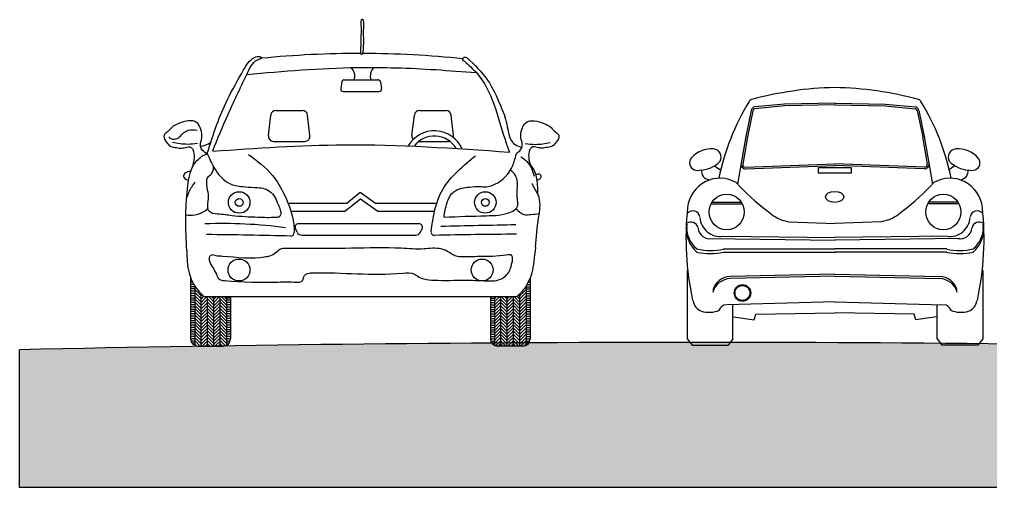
# Model space of a CAD drawing. Header units: inches. Extents: x -309 to 190, y -1585 to -1350.
# Drawn here: x -78.4 to -72.74, y -1467.56 to -1464.83 of the extents above; entities that cross this region are included whole.
import ezdxf

# ---------------------------------------------------------------- set-up
doc = ezdxf.new("R2010")
doc.units = ezdxf.units.IN
doc.header["$MEASUREMENT"] = 0
doc.layers.get('0').update_dxf_attribs({"color": 9, "linetype": 'CONTINUOUS'})
doc.layers.add('0.50', color=9, linetype='CONTINUOUS')

# ---------------------------------------------------------------- blocks, each defined once
blk = doc.blocks.new('newbt')
for p, q in [((-0.2907, 1.3848), (-0.4641, 1.369)), ((-0.2899, 1.3749), (-0.4632, 1.3591)), ((0.0038, 1.3905), (-0.2907, 1.3848)), ((0.004, 1.3806), (-0.2906, 1.3748)), ((0.0011, 1.3806), (0.2956, 1.3748)), ((0.0013, 1.3905), (0.2958, 1.3848)), ((0.2949, 1.3749), (0.4683, 1.3591)), ((0.2958, 1.3848), (0.4692, 1.369)), ((-0.4859, 1.3494), (-0.5173, 1.1978)), ((-0.4763, 1.3473), (-0.5077, 1.1957)), ((0.4814, 1.3473), (0.5128, 1.1957)), ((0.491, 1.3494), (0.5224, 1.1978)), ((-0.5173, 1.1978), (-0.5642, 0.9202)), ((-0.5076, 1.1961), (-0.5347, 1.0363)), ((0.5127, 1.1961), (0.5398, 1.0363)), ((0.5224, 1.1978), (0.5693, 0.9202)), ((-0.6986, 1.0263), (-0.6611, 1.0007)), ((-0.5197, 1.0189), (0.0034, 1.038)), ((-0.5193, 1.0089), (0.0038, 1.028)), ((0.5244, 1.0089), (0.0013, 1.028)), ((0.5248, 1.0189), (0.0017, 1.038)), ((0.7007, 1.0263), (0.6632, 1.0007)), ((-0.0928, 0.9836), (-0.0928, 1.016)), ((-0.0928, 1.016), (0.0971, 1.016)), ((0.0971, 0.9836), (-0.0928, 0.9836)), ((0.0971, 1.016), (0.0971, 0.9836)), ((-0.7183, 0.8053), (-0.5371, 0.8053)), ((-0.7124, 0.8155), (-0.5431, 0.8155)), ((0.7234, 0.8053), (0.5422, 0.8053)), ((0.7175, 0.8155), (0.5482, 0.8155)), ((-0.3115, 0.7117), (-0.2663, 0.6995)), ((-0.2663, 0.6995), (0.0037, 0.6903)), ((0.2714, 0.6995), (0.0014, 0.6903)), ((0.3165, 0.7117), (0.2714, 0.6995)), ((-0.724, 0.6022), (0.0035, 0.5926)), ((-0.6504, 0.6166), (0.0038, 0.6079)), ((0.6555, 0.6166), (0.0013, 0.6079)), ((0.7291, 0.6022), (0.0016, 0.5926)), ((-0.6476, 0.5418), (0.0038, 0.5418)), ((-0.6476, 0.5239), (0.0038, 0.5239)), ((0.6526, 0.5418), (0.0013, 0.5418)), ((0.6526, 0.5239), (0.0013, 0.5239)), ((-0.8577, 0.4165), (-0.8577, 0.0181)), ((0.0015, 0.3961), (-0.6071, 0.3818)), ((0.0015, 0.3961), (0.6122, 0.3818)), ((0.8627, 0.4165), (0.8627, 0.0181)), ((0.0015, 0.3833), (-0.6071, 0.3691)), ((0.0015, 0.3834), (0.6122, 0.3691)), ((0.0038, 0.2339), (-0.6277, 0.2166)), ((0.0013, 0.2339), (0.6328, 0.2166)), ((-0.5917, 0.0181), (-0.5917, 0.2176)), ((-0.4584, 0.1613), (0.0016, 0.1708)), ((0.4635, 0.1613), (0.0035, 0.1708)), ((0.5967, 0.0181), (0.5967, 0.2176)), ((-0.5885, 0.1472), (-0.4677, 0.1283)), ((-0.4677, 0.1283), (-0.4584, 0.1613)), ((0.4728, 0.1283), (0.4635, 0.1613)), ((0.5936, 0.1472), (0.4728, 0.1283)), ((-0.8577, 0.0181), (-0.8293, -0.0181)), ((-0.5917, 0.0181), (-0.6201, -0.0181)), ((0.5967, 0.0181), (0.6251, -0.0181)), ((0.8627, 0.0181), (0.8343, -0.0181)), ((-0.8293, -0.0181), (-0.6201, -0.0181)), ((0.8343, -0.0181), (0.6251, -0.0181))]:
    blk.add_line(p, q)
for centre, major_axis, start_param, end_param in [((0.0379, -0.5519), (0, 2.0342), 0.018189, 0.263746), ((-0.0318, -0.547), (0, 2.0292), -0.263842, -0.016696), ((0.654, 0.6725), (0, 1.3789), 1.013956, 1.365177), ((-0.4765, 1.3881), (0, 0.0249), 0.293902, 1.013956), ((-0.4619, 1.3442), (0, 0.0249), 0.089244, 1.36314), ((-0.4619, 1.3442), (0, 0.0149), 0.089244, 1.36314), ((0.467, 1.3442), (0, 0.0149), -1.36314, -0.089244), ((0.467, 1.3442), (0, 0.0249), -1.36314, -0.089244), ((0.4816, 1.3881), (0, 0.0249), -1.013956, -0.293902), ((-0.6489, 0.6725), (0, 1.3789), -1.365177, -1.013956), ((-0.7175, 0.9689), (0, 0.156), -0.087948, 0.860748), ((-0.7074, 1.076), (0, 0.0484), 4.22215, 6.213694), ((0.7095, 1.076), (0, 0.0484), 0.069492, 2.061035), ((0.7197, 0.9689), (0, 0.156), -0.860748, 0.087948), ((-0.8027, 1.043), (0, 0.0422), 0.855351, 2.795362), ((-0.7842, 1.1696), (0, 0.1678), 3.177759, 3.945642), ((-0.5202, 1.0338), (0, 0.0249), 1.400451, 3.177446), ((-0.5202, 1.0338), (0, 0.0149), 1.400451, 3.177446), ((0.5253, 1.0338), (0, 0.0249), 3.105739, 4.882734), ((0.5253, 1.0338), (0, 0.0149), 3.105739, 4.882734), ((0.7863, 1.1696), (0, 0.1678), 2.337543, 3.105426), ((0.8048, 1.043), (0, 0.0422), 3.487823, 5.427834), ((-0.6663, 0.7605), (0, 0.1937), -0.517601, 1.455548), ((-0.7948, 1.0692), (0, 0.0695), 2.815104, 3.409103), ((-0.7259, 0.9945), (0, 0.0497), 1.419695, 2.994335), ((0.6714, 0.7605), (0, 0.1937), -1.455548, 0.517601), ((0.728, 0.9945), (0, 0.0497), 3.28885, 4.86349), ((0.7969, 1.0692), (0, 0.0695), 2.874083, 3.468081), ((0.3401, 1.7752), (0, 1.2556), 2.310531, 2.504993), ((-0.335, 1.7752), (0, 1.2556), 3.778192, 3.972655), ((-0.6277, 0.7575), (0, 0.1038), -1.570796, 4.712389), ((0.6328, 0.7575), (0, 0.1038), -1.570796, 4.712389), ((0.7847, 0.6045), (0, 1.6773), 1.46434, 1.788332), ((-0.8252, 0.7205), (0, 0.0432), -1.37838, 0.852795), ((-0.1883, 0.9992), (0, 0.3136), 2.411527, 2.730769), ((0.1933, 0.9992), (0, 0.3136), 3.552417, 3.871659), ((0.8302, 0.7205), (0, 0.0432), -0.852795, 1.37838), ((-0.7796, 0.6045), (0, 1.6773), 4.494853, 4.818845), ((-0.7015, 0.6681), (0, 0.1621), 1.462712, 2.462493), ((-0.8364, 0.6551), (0, 0.0435), -1.32911, 0.583677), ((-0.668, 0.7328), (0, 0.1176), 1.62934, 3.294808), ((0.6731, 0.7328), (0, 0.1176), 2.988377, 4.653845), ((0.8415, 0.6551), (0, 0.0435), -0.583677, 1.32911), ((0.7066, 0.6681), (0, 0.1621), 3.820692, 4.820473), ((-0.7015, 0.6503), (0, 0.1621), 1.462712, 2.462493), ((-0.7248, 0.673), (0, 0.0719), 1.716226, 3.31423), ((0.7299, 0.673), (0, 0.0719), 2.968955, 4.56696), ((0.7066, 0.6503), (0, 0.1621), 3.820692, 4.820473), ((-0.724, 0.8799), (0, 0.347), 2.912221, 3.367592), ((-0.724, 0.862), (0, 0.347), 2.912221, 3.367592), ((0.7291, 0.8799), (0, 0.347), 2.915594, 3.370964), ((0.7291, 0.862), (0, 0.347), 2.915594, 3.370964), ((-0.6033, 0.2694), (0, 0.1125), 0.034028, 1.280979), ((-0.6033, 0.2567), (0, 0.1125), 0.034028, 1.280979), ((0.6084, 0.2694), (0, 0.1125), -1.280979, -0.034028), ((0.6084, 0.2567), (0, 0.1125), -1.280979, -0.034028), ((-0.5362, 0.2857), (0, 0.0488), -1.570796, 4.712389), ((-0.5362, 0.2857), (0, 0.0437), 4.712389, 10.995574), ((-0.746, 0.2532), (0, 0.0796), 1.741374, 2.762045), ((0.7511, 0.2532), (0, 0.0796), 3.52114, 4.541811), ((-0.7309, 0.3374), (0, 0.1644), 2.865044, 3.526056), ((-0.6293, 0.1696), (0, 0.047), 0.026976, 1.23776), ((0.6344, 0.1696), (0, 0.047), -1.23776, -0.026976), ((0.7359, 0.3374), (0, 0.1644), 2.757129, 3.418141)]:
    blk.add_ellipse(centre, major_axis=major_axis, ratio=0.983467, start_param=start_param, end_param=end_param)
blk.add_ellipse((0.0003, 0.8456), major_axis=(0.0537, 0), ratio=0.596703)
blk = doc.blocks.new('*X74')
at = {"color": 0, "linetype": 'ByBlock'}
for p, q in [((19.331, 4.125), (19.556, 4.125)), ((19.331, 4), (19.556, 4)), ((19.331, 3.875), (19.556, 3.875)), ((19.331, 3.75), (19.556, 3.75)), ((19.331, 3.625), (19.556, 3.625)), ((19.331, 3.5), (19.556, 3.5)), ((19.331, 3.375), (19.556, 3.375)), ((19.349, 3.25), (19.556, 3.25)), ((19.413, 3.125), (19.556, 3.125))]:
    blk.add_line(p, q, dxfattribs=at)
blk = doc.blocks.new('Citroen forntal')
for p, q in [((-0.1228, -0.167), (-0.1296, -0.2066)), ((-0.109, -0.1555), (0.0871, -0.1555)), ((0.1009, -0.167), (0.1077, -0.2066)), ((-0.1158, -0.2229), (0.0939, -0.2229)), ((-0.5074, -0.3348), (-0.3526, -0.3348)), ((0.3285, -0.3348), (0.4833, -0.3348)), ((-0.5509, -0.4806), (-0.5372, -0.3613)), ((-0.309, -0.4806), (-0.3227, -0.3613)), ((0.2849, -0.4806), (0.2987, -0.3613)), ((0.5269, -0.4806), (0.5131, -0.3613)), ((-0.5211, -0.514), (-0.3388, -0.514)), ((0.3244, -0.514), (0.4971, -0.514)), ((-0.0943, -0.8737), (-0.0161, -0.811)), ((-0.0161, -0.811), (0.0722, -0.8737)), ((-0.4366, -0.8737), (-0.0943, -0.8737)), ((-0.1051, -0.9209), (-0.015, -0.8486)), ((-0.015, -0.8486), (0.0868, -0.9209)), ((0.0722, -0.8737), (0.4294, -0.8737)), ((-0.4201, -0.9209), (-0.1051, -0.9209)), ((0.0868, -0.9209), (0.4163, -0.9209)), ((-0.3753, -0.9934), (0.3257, -0.9934)), ((-0.3836, -1.0431), (-0.3935, -1.0218)), ((-0.3564, -1.0605), (0.3068, -1.0605)), ((0.334, -1.0431), (0.3439, -1.0218)), ((-1.0038, -1.3079), (-1.0038, -1.6648)), ((-1.0037, -1.3082), (-1.0038, -1.3082)), ((-0.9983, -1.3213), (-1.0038, -1.3213)), ((-0.9921, -1.3345), (-1.0038, -1.3345)), ((-0.985, -1.3477), (-1.0038, -1.3477)), ((-0.98, -1.356), (-0.98, -1.7028)), ((0.9493, -1.356), (0.9493, -1.7028)), ((0.9543, -1.3477), (0.9731, -1.3477)), ((0.9614, -1.3345), (0.9731, -1.3345)), ((0.9676, -1.3213), (0.9731, -1.3213)), ((0.973, -1.3082), (0.9731, -1.3082)), ((0.9731, -1.3079), (0.9731, -1.6648)), ((-0.98, -1.3609), (-1.0038, -1.3609)), ((-0.98, -1.3741), (-1.0038, -1.3741)), ((-0.98, -1.3873), (-1.0038, -1.3873)), ((-0.98, -1.4005), (-1.0038, -1.4005)), ((-0.9769, -1.3608), (-0.98, -1.3577)), ((-0.9431, -1.4132), (-0.98, -1.3763)), ((-0.9431, -1.4319), (-0.98, -1.395)), ((-0.9431, -1.707), (-0.9431, -1.4022)), ((-0.9431, -1.4148), (-0.9369, -1.4086)), ((0.9124, -1.4132), (0.9493, -1.3763)), ((0.9124, -1.4319), (0.9493, -1.395)), ((0.9124, -1.707), (0.9124, -1.4027)), ((0.9462, -1.3608), (0.9493, -1.3577)), ((0.9493, -1.3609), (0.9731, -1.3609)), ((0.9493, -1.3741), (0.9731, -1.3741)), ((0.9493, -1.3873), (0.9731, -1.3873)), ((0.9493, -1.4005), (0.9731, -1.4005)), ((-0.98, -1.4136), (-1.0038, -1.4136)), ((-0.98, -1.4268), (-1.0038, -1.4268)), ((-0.98, -1.44), (-1.0038, -1.44)), ((-0.98, -1.4532), (-1.0038, -1.4532)), ((-0.98, -1.4664), (-1.0038, -1.4664)), ((-0.9431, -1.4507), (-0.98, -1.4138)), ((-0.9431, -1.4693), (-0.98, -1.4324)), ((-0.9431, -1.488), (-0.98, -1.451)), ((-0.9431, -1.4334), (-0.926, -1.4163)), ((-0.9431, -1.4521), (-0.9097, -1.4187)), ((-0.9431, -1.4707), (-0.9062, -1.4338)), ((-0.9431, -1.4894), (-0.9062, -1.4525)), ((-0.9062, -1.707), (-0.9062, -1.4187)), ((-0.8693, -1.4685), (-0.9062, -1.4316)), ((-0.8693, -1.4872), (-0.9062, -1.4503)), ((-0.8693, -1.5058), (-0.9062, -1.4689)), ((-0.8693, -1.4499), (-0.9005, -1.4187)), ((-0.8693, -1.4312), (-0.8819, -1.4187)), ((-0.8693, -1.707), (-0.8693, -1.4187)), ((-0.8693, -1.453), (-0.835, -1.4187)), ((-0.8693, -1.4343), (-0.8537, -1.4187)), ((-0.8693, -1.4716), (-0.8324, -1.4347)), ((-0.8693, -1.4903), (-0.8324, -1.4534)), ((-0.8324, -1.707), (-0.8324, -1.4187)), ((-0.7955, -1.4677), (-0.8324, -1.4308)), ((-0.7955, -1.4864), (-0.8324, -1.4495)), ((-0.7955, -1.505), (-0.8324, -1.4681)), ((-0.7955, -1.4491), (-0.8259, -1.4187)), ((-0.7955, -1.4305), (-0.8073, -1.4187)), ((-0.7955, -1.4187), (-0.7955, -1.7028)), ((-0.7717, -1.4268), (-0.7955, -1.4268)), ((-0.7717, -1.44), (-0.7955, -1.44)), ((-0.7717, -1.4532), (-0.7955, -1.4532)), ((-0.7717, -1.4664), (-0.7955, -1.4664)), ((-0.7717, -1.4187), (-0.7717, -1.6648)), ((0.7411, -1.4187), (0.7411, -1.6648)), ((0.7411, -1.4268), (0.7648, -1.4268)), ((0.7411, -1.44), (0.7648, -1.44)), ((0.7411, -1.4532), (0.7648, -1.4532)), ((0.7411, -1.4664), (0.7648, -1.4664)), ((0.7648, -1.4187), (0.7648, -1.7028)), ((0.7648, -1.4491), (0.7952, -1.4187)), ((0.7648, -1.4305), (0.7766, -1.4187)), ((0.7648, -1.4677), (0.8017, -1.4308)), ((0.7648, -1.4864), (0.8017, -1.4495)), ((0.7648, -1.505), (0.8017, -1.4681)), ((0.8017, -1.707), (0.8017, -1.4187)), ((0.8386, -1.4716), (0.8017, -1.4347)), ((0.8386, -1.4903), (0.8017, -1.4534)), ((0.8386, -1.453), (0.8043, -1.4187)), ((0.8386, -1.4343), (0.823, -1.4187)), ((0.8386, -1.707), (0.8386, -1.4187)), ((0.8386, -1.4312), (0.8512, -1.4187)), ((0.8386, -1.4499), (0.8698, -1.4187)), ((0.8386, -1.4685), (0.8755, -1.4316)), ((0.8386, -1.4872), (0.8755, -1.4503)), ((0.8386, -1.5058), (0.8755, -1.4689)), ((0.8755, -1.707), (0.8755, -1.4187)), ((0.9124, -1.4707), (0.8755, -1.4338)), ((0.9124, -1.4894), (0.8755, -1.4525)), ((0.9124, -1.4521), (0.879, -1.4187)), ((0.9124, -1.4334), (0.8956, -1.4166)), ((0.9124, -1.4507), (0.9493, -1.4138)), ((0.9124, -1.4693), (0.9493, -1.4324)), ((0.9124, -1.488), (0.9493, -1.451)), ((0.9493, -1.4136), (0.9731, -1.4136)), ((0.9493, -1.4268), (0.9731, -1.4268)), ((0.9493, -1.44), (0.9731, -1.44)), ((0.9493, -1.4532), (0.9731, -1.4532)), ((0.9493, -1.4664), (0.9731, -1.4664)), ((-0.98, -1.4796), (-1.0038, -1.4796)), ((-0.98, -1.4928), (-1.0038, -1.4928)), ((-0.98, -1.5059), (-1.0038, -1.5059)), ((-0.98, -1.5191), (-1.0038, -1.5191)), ((-0.9431, -1.5066), (-0.98, -1.4697)), ((-0.9431, -1.5252), (-0.98, -1.4883)), ((-0.9431, -1.5439), (-0.98, -1.507)), ((-0.9431, -1.5625), (-0.98, -1.5256)), ((-0.9431, -1.5082), (-0.9062, -1.4712)), ((-0.9431, -1.5268), (-0.9062, -1.4899)), ((-0.9431, -1.5454), (-0.9062, -1.5085)), ((-0.8693, -1.5245), (-0.9062, -1.4876)), ((-0.8693, -1.5431), (-0.9062, -1.5062)), ((-0.8693, -1.5618), (-0.9062, -1.5249)), ((-0.8693, -1.5089), (-0.8324, -1.472)), ((-0.8693, -1.5276), (-0.8324, -1.4907)), ((-0.8693, -1.5462), (-0.8324, -1.5093)), ((-0.7955, -1.5237), (-0.8324, -1.4868)), ((-0.7955, -1.5423), (-0.8324, -1.5054)), ((-0.7955, -1.561), (-0.8324, -1.5241)), ((-0.7717, -1.4796), (-0.7955, -1.4796)), ((-0.7717, -1.4928), (-0.7955, -1.4928)), ((-0.7717, -1.5059), (-0.7955, -1.5059)), ((-0.7717, -1.5191), (-0.7955, -1.5191)), ((0.7411, -1.4796), (0.7648, -1.4796)), ((0.7411, -1.4928), (0.7648, -1.4928)), ((0.7411, -1.5059), (0.7648, -1.5059)), ((0.7411, -1.5191), (0.7648, -1.5191)), ((0.7648, -1.5237), (0.8017, -1.4868)), ((0.7648, -1.5423), (0.8017, -1.5054)), ((0.7648, -1.561), (0.8017, -1.5241)), ((0.8386, -1.5089), (0.8017, -1.472)), ((0.8386, -1.5276), (0.8017, -1.4907)), ((0.8386, -1.5462), (0.8017, -1.5093)), ((0.8386, -1.5245), (0.8755, -1.4876)), ((0.8386, -1.5431), (0.8755, -1.5062)), ((0.8386, -1.5618), (0.8755, -1.5249)), ((0.9124, -1.5082), (0.8755, -1.4712)), ((0.9124, -1.5268), (0.8755, -1.4899)), ((0.9124, -1.5454), (0.8755, -1.5085)), ((0.9124, -1.5066), (0.9493, -1.4697)), ((0.9124, -1.5252), (0.9493, -1.4883)), ((0.9124, -1.5439), (0.9493, -1.507)), ((0.9124, -1.5625), (0.9493, -1.5256)), ((0.9493, -1.4796), (0.9731, -1.4796)), ((0.9493, -1.4928), (0.9731, -1.4928)), ((0.9493, -1.5059), (0.9731, -1.5059)), ((0.9493, -1.5191), (0.9731, -1.5191)), ((-0.98, -1.5323), (-1.0038, -1.5323)), ((-0.98, -1.5455), (-1.0038, -1.5455)), ((-0.98, -1.5587), (-1.0038, -1.5587)), ((-0.98, -1.5719), (-1.0038, -1.5719)), ((-0.9431, -1.5812), (-0.98, -1.5443)), ((-0.9431, -1.5998), (-0.98, -1.5629)), ((-0.9431, -1.6185), (-0.98, -1.5816)), ((-0.9431, -1.5641), (-0.9062, -1.5272)), ((-0.9431, -1.5827), (-0.9062, -1.5458)), ((-0.9431, -1.6014), (-0.9062, -1.5645)), ((-0.8693, -1.5804), (-0.9062, -1.5435)), ((-0.8693, -1.5991), (-0.9062, -1.5621)), ((-0.8693, -1.6177), (-0.9062, -1.5808)), ((-0.8693, -1.5649), (-0.8324, -1.528)), ((-0.8693, -1.5835), (-0.8324, -1.5466)), ((-0.8693, -1.6022), (-0.8324, -1.5653)), ((-0.7955, -1.5796), (-0.8324, -1.5427)), ((-0.7955, -1.5983), (-0.8324, -1.5614)), ((-0.7955, -1.6169), (-0.8324, -1.58)), ((-0.7717, -1.5323), (-0.7955, -1.5323)), ((-0.7717, -1.5455), (-0.7955, -1.5455)), ((-0.7717, -1.5587), (-0.7955, -1.5587)), ((-0.7736, -1.5719), (-0.7955, -1.5719)), ((0.7411, -1.5323), (0.7648, -1.5323)), ((0.7411, -1.5455), (0.7648, -1.5455)), ((0.7411, -1.5587), (0.7648, -1.5587)), ((0.7429, -1.5719), (0.7648, -1.5719)), ((0.7648, -1.5796), (0.8017, -1.5427)), ((0.7648, -1.5983), (0.8017, -1.5614)), ((0.7648, -1.6169), (0.8017, -1.58)), ((0.8386, -1.5649), (0.8017, -1.528)), ((0.8386, -1.5835), (0.8017, -1.5466)), ((0.8386, -1.6022), (0.8017, -1.5653)), ((0.8386, -1.5804), (0.8755, -1.5435)), ((0.8386, -1.5991), (0.8755, -1.5621)), ((0.8386, -1.6177), (0.8755, -1.5808)), ((0.9124, -1.5641), (0.8755, -1.5272)), ((0.9124, -1.5827), (0.8755, -1.5458)), ((0.9124, -1.6014), (0.8755, -1.5645)), ((0.9124, -1.5812), (0.9493, -1.5443)), ((0.9124, -1.5998), (0.9493, -1.5629)), ((0.9124, -1.6185), (0.9493, -1.5816)), ((0.9493, -1.5323), (0.9731, -1.5323)), ((0.9493, -1.5455), (0.9731, -1.5455)), ((0.9493, -1.5587), (0.9731, -1.5587)), ((0.9493, -1.5719), (0.9731, -1.5719)), ((-0.98, -1.585), (-1.0038, -1.585)), ((-0.98, -1.5982), (-1.0038, -1.5982)), ((-0.98, -1.6114), (-1.0038, -1.6114)), ((-0.98, -1.6246), (-1.0038, -1.6246)), ((-0.98, -1.6378), (-1.0038, -1.6378)), ((-0.9431, -1.6371), (-0.98, -1.6002)), ((-0.9431, -1.6558), (-0.98, -1.6189)), ((-0.9431, -1.6744), (-0.98, -1.6375)), ((-0.9431, -1.62), (-0.9062, -1.5831)), ((-0.9431, -1.6387), (-0.9062, -1.6018)), ((-0.9431, -1.6573), (-0.9062, -1.6204)), ((-0.9431, -1.676), (-0.9062, -1.6391)), ((-0.8693, -1.6363), (-0.9062, -1.5994)), ((-0.8693, -1.655), (-0.9062, -1.6181)), ((-0.8693, -1.6736), (-0.9062, -1.6367)), ((-0.8693, -1.6208), (-0.8324, -1.5839)), ((-0.8693, -1.6395), (-0.8324, -1.6026)), ((-0.8693, -1.6581), (-0.8324, -1.6212)), ((-0.7955, -1.6356), (-0.8324, -1.5987)), ((-0.7955, -1.6542), (-0.8324, -1.6173)), ((-0.7955, -1.6729), (-0.8324, -1.636)), ((0.7648, -1.6356), (0.8017, -1.5987)), ((0.7648, -1.6542), (0.8017, -1.6173)), ((0.7648, -1.6729), (0.8017, -1.636)), ((0.8386, -1.6208), (0.8017, -1.5839)), ((0.8386, -1.6395), (0.8017, -1.6026)), ((0.8386, -1.6581), (0.8017, -1.6212)), ((0.8386, -1.6363), (0.8755, -1.5994)), ((0.8386, -1.655), (0.8755, -1.6181)), ((0.8386, -1.6736), (0.8755, -1.6367)), ((0.9124, -1.62), (0.8755, -1.5831)), ((0.9124, -1.6387), (0.8755, -1.6018)), ((0.9124, -1.6573), (0.8755, -1.6204)), ((0.9124, -1.676), (0.8755, -1.6391)), ((0.9124, -1.6371), (0.9493, -1.6002)), ((0.9124, -1.6558), (0.9493, -1.6189)), ((0.9124, -1.6744), (0.9493, -1.6375)), ((0.9493, -1.585), (0.9731, -1.585)), ((0.9493, -1.5982), (0.9731, -1.5982)), ((0.9493, -1.6114), (0.9731, -1.6114)), ((0.9493, -1.6246), (0.9731, -1.6246)), ((0.9493, -1.6378), (0.9731, -1.6378)), ((-0.98, -1.651), (-1.0038, -1.651)), ((-0.98, -1.6642), (-1.0038, -1.6642)), ((-0.98, -1.6773), (-1.0019, -1.6773)), ((-0.98, -1.6905), (-0.9951, -1.6905)), ((-0.9431, -1.6931), (-0.98, -1.6562)), ((-0.9478, -1.707), (-0.98, -1.6748)), ((-0.9668, -1.7067), (-0.98, -1.6935)), ((-0.9431, -1.6946), (-0.9062, -1.6577)), ((-0.9369, -1.707), (-0.9062, -1.6764)), ((-0.9182, -1.707), (-0.9062, -1.695)), ((-0.8693, -1.6923), (-0.9062, -1.6554)), ((-0.8732, -1.707), (-0.9062, -1.674)), ((-0.8919, -1.707), (-0.9062, -1.6927)), ((-0.8693, -1.6767), (-0.8324, -1.6398)), ((-0.8693, -1.6954), (-0.8324, -1.6585)), ((-0.8623, -1.707), (-0.8324, -1.6771)), ((-0.8437, -1.707), (-0.8324, -1.6958)), ((-0.7955, -1.6915), (-0.8324, -1.6546)), ((-0.8008, -1.7049), (-0.8324, -1.6733)), ((-0.8173, -1.707), (-0.8324, -1.6919)), ((0.7648, -1.6915), (0.8017, -1.6546)), ((0.7701, -1.7049), (0.8017, -1.6733)), ((0.7866, -1.707), (0.8017, -1.6919)), ((0.8386, -1.6767), (0.8017, -1.6398)), ((0.8386, -1.6954), (0.8017, -1.6585)), ((0.8316, -1.707), (0.8017, -1.6771)), ((0.813, -1.707), (0.8017, -1.6958)), ((0.8386, -1.6923), (0.8755, -1.6554)), ((0.8425, -1.707), (0.8755, -1.674)), ((0.8612, -1.707), (0.8755, -1.6927)), ((0.9124, -1.6946), (0.8755, -1.6577)), ((0.9062, -1.707), (0.8755, -1.6764)), ((0.8876, -1.707), (0.8755, -1.695)), ((0.9124, -1.6931), (0.9493, -1.6562)), ((0.9171, -1.707), (0.9493, -1.6748)), ((0.9361, -1.7067), (0.9493, -1.6935)), ((0.9493, -1.651), (0.9731, -1.651)), ((0.9493, -1.6642), (0.9731, -1.6642)), ((0.9493, -1.6773), (0.9712, -1.6773)), ((0.9493, -1.6905), (0.9644, -1.6905)), ((-0.9616, -1.707), (-0.8139, -1.707)), ((0.9309, -1.707), (0.7832, -1.707))]:
    blk.add_line(p, q)
for centre, radius in [((-0.721, -0.8699), 0.0627), ((-0.721, -0.8699), 0.0226), ((0.7116, -0.8699), 0.0627), ((0.7116, -0.8699), 0.0226), ((-0.722, -1.2634), 0.0637), ((0.6931, -1.2634), 0.0637)]:
    blk.add_circle(centre, radius)
for centre, radius, start, end in [((-0.0206, -5.8094), 5.8072, 89.92656, 95.63803), ((-0.0206, -5.8094), 5.8072, 84.04542, 89.8073), ((-0.1158, -0.1335), 0.0677, 341.0728, 46.3353), ((0.1099, -0.1335), 0.0677, 132.2588, 198.9272), ((-0.109, -0.1694), 0.014, 90, 170.2082), ((0.0871, -0.1694), 0.014, 9.7918, 90), ((-0.1158, -0.2089), 0.014, 170.2082, 270), ((0.0939, -0.2089), 0.014, 270, 9.7918), ((-0.5074, -0.3648), 0.03, 90, 173.4106), ((-0.3526, -0.3648), 0.03, 6.5894, 90), ((0.3285, -0.3648), 0.03, 90, 173.4106), ((0.4833, -0.3648), 0.03, 6.5894, 90), ((-0.5211, -0.484), 0.03, 173.4106, 270), ((-0.3388, -0.484), 0.03, 270, 6.5894), ((0.4149, -0.6295), 0.1768, 23.9021, 149.9512), ((0.3147, -0.484), 0.03, 173.4106, 219.2213), ((0.4149, -0.6295), 0.1468, 30.1912, 143.6305), ((0.4971, -0.484), 0.03, 344.5945, 6.5894), ((-0.9562, -0.4287), 0.1145, 275.2798, 307.7048), ((0.4971, -0.484), 0.03, 270, 284.0345), ((0.9098, -0.5961), 0.02, 124.2213, 168.168), ((-0.8127, -3.7321), 2.739, 82.4291, 92.251), ((-0.3753, -1.0134), 0.02, 90, 204.8), ((0.3257, -1.0134), 0.02, 335.2, 90), ((4.2283, -172.6541), 171.6859, 91.114153, 91.260217), ((-1.5196, -48.7521), 47.6991, 88.68103, 89.26919), ((-0.4212, -1.0457), 0.02, 268.681, 359.8309), ((-0.3564, -1.0305), 0.03, 204.8, 270), ((0.3068, -1.0305), 0.03, 270, 335.2), ((0.4154, -1.0418), 0.02, 172.1097, 271.2454), ((1.0959, -32.3415), 31.2871, 90.37046, 91.24537), ((-0.9144, -1.3887), 0.03, 225.0136, 270), ((0.8846, -1.3887), 0.03, 270, 317.275), ((-0.9616, -1.6648), 0.0422, 180, 270), ((-0.8139, -1.6648), 0.0422, 270, 0), ((0.7832, -1.6648), 0.0422, 180, 270), ((0.9309, -1.6648), 0.0422, 270, 0)]:
    blk.add_arc(centre, radius, start, end)
for points in [[(-0.0153, 0.0078), (-0.0123, -0.0034), (-0.007, -0.0064), (-0.0025, -0.0042), (0.0013, 0.0071), (0.0035, 0.1034), (0.0043, 0.1583), (0.0028, 0.1884), (-0.0002, 0.1944), (-0.0078, 0.1952), (-0.0115, 0.1899), (-0.0123, 0.1809), (-0.013, 0.0575), (-0.0153, 0.0056)], [(-0.8749, -0.5687), (-0.7873, -0.3613), (-0.6773, -0.1239), (-0.6147, -0.039), (-0.5911, -0.0303)], [(0.5915, -0.0494), (0.5814, -0.0394), (0.589, -0.0244), (0.6065, -0.0269)], [(0.5915, -0.0494), (0.6597, -0.1137), (0.8266, -0.5041), (0.8516, -0.5766)], [(-0.9113, -0.5841), (-0.9413, -0.5566), (-0.9463, -0.5316), (-0.9388, -0.4941), (-0.9438, -0.4442), (-0.9688, -0.4042), (-1.0163, -0.3942), (-1.0714, -0.4092), (-1.1139, -0.4342), (-1.1389, -0.4592), (-1.1564, -0.4742), (-1.1564, -0.4991), (-1.1414, -0.5216), (-1.1264, -0.5391), (-1.0939, -0.5491), (-1.0614, -0.5541), (-1.0338, -0.5491), (-1.0013, -0.5491), (-0.9913, -0.5616), (-0.9838, -0.6091), (-0.9944, -0.6675)], [(-1.1306, -0.4887), (-1.1071, -0.5017), (-1.0679, -0.4887), (-1.0444, -0.4652), (-1.0183, -0.4495), (-0.966, -0.4495)], [(-0.9638, -0.5266), (-1.0213, -0.5316), (-1.1089, -0.5216)], [(-0.8744, -0.5716), (-0.1115, -0.5341), (0.8516, -0.5766)], [(0.9442, -0.5266), (1.0017, -0.5316), (1.0893, -0.5216)], [(-1.0264, -1.1497), (-1.0319, -0.9674), (-1.0219, -0.79), (-0.9919, -0.6626), (-0.9469, -0.6076), (-0.9072, -0.5849)], [(-0.9072, -0.5849), (-0.8643, -0.6725), (-0.7768, -0.76), (-0.7017, -0.7775), (-0.6342, -0.7825), (-0.5542, -0.7975), (-0.5191, -0.83), (-0.4991, -0.8699), (-0.4866, -0.8999), (-0.4791, -0.9274), (-0.4866, -0.9524), (-0.5066, -0.9574), (-0.6117, -0.9574), (-0.7618, -0.9474), (-0.8468, -0.9374), (-0.8944, -0.9224), (-0.9044, -0.8924), (-0.8994, -0.835), (-0.9069, -0.785), (-0.9094, -0.75), (-0.9044, -0.725), (-0.8819, -0.7025), (-0.87, -0.6629)], [(0.9192, -0.6041), (0.9542, -0.6316), (0.9967, -0.7165)], [(-1.0268, -0.8453), (-0.9969, -0.78), (-0.9769, -0.7525)], [(1.0043, -1.1298), (1.0218, -0.9599), (1.0243, -0.84), (0.9968, -0.785), (0.9843, -0.76)], [(0.8908, -0.9067), (0.9367, -0.9399), (0.9768, -0.9399), (1.0268, -0.9349)], [(-0.8502, -1.1822), (-0.8863, -1.1786), (-0.8953, -1.1912), (-0.8935, -1.2111), (-0.8538, -1.2886), (-0.8394, -1.3156), (-0.8069, -1.3247), (-0.5054, -1.3337), (-0.4007, -1.3337), (-0.3502, -1.3229), (-0.3412, -1.2958), (-0.3213, -1.2832), (-0.2906, -1.2796), (0.231, -1.2814), (0.2996, -1.2868), (0.3177, -1.2994), (0.3538, -1.3156), (0.4133, -1.3229), (0.5956, -1.3229), (0.7048, -1.326), (0.7996, -1.3174), (0.8375, -1.2904), (0.8664, -1.2237), (0.8664, -1.1804), (0.8159, -1.1786), (0.6642, -1.1858), (0.5758, -1.1876), (0.5505, -1.1858), (0.491, -1.1552), (0.4549, -1.1408), (0.3556, -1.1408), (0.222, -1.1371), (-0.0668, -1.1371), (-0.3646, -1.1389), (-0.4567, -1.1389), (-0.4765, -1.1408), (-0.5054, -1.1624), (-0.5379, -1.1804), (-0.565, -1.1876), (-0.8177, -1.184), (-0.8484, -1.1822)]]:
    blk.add_spline(points, degree=3)
for points, knots in [([(-0.9072, -0.5849), (-0.8892, -0.5284), (-0.8557, -0.4228), (-0.7878, -0.2572), (-0.713, -0.1308), (-0.6565, -0.0297), (-0.6074, -0.0164), (-0.5924, -0.0235), (-0.5883, -0.028), (-0.5872, -0.03)], [0, 0, 0, 0, 0.178132, 0.332603, 0.5328214, 0.6291783, 0.6602364, 0.6708806, 0.6776262, 0.6776262, 0.6776262, 0.6776262]), ([(0.6065, -0.0269), (0.6488, -0.0679), (0.7311, -0.1476), (0.7936, -0.2896), (0.8425, -0.4095), (0.8466, -0.4962), (0.8848, -0.5353), (0.9057, -0.5405), (0.9204, -0.5505), (0.9234, -0.5527)], [0, 0, 0, 0, 0.1752285, 0.340652, 0.4568204, 0.5698268, 0.5768981, 0.6194132, 0.6305139, 0.6305139, 0.6305139, 0.6305139]), ([(-0.6772, -0.1237), (-0.4639, -0.1055), (-0.0976, -0.0743), (0.3489, -0.0893), (0.5802, -0.1077), (0.6585, -0.1139)], [0.00261, 0.00261, 0.00261, 0.00261, 0.644131, 1.10458, 1.340372, 1.340372, 1.340372, 1.340372]), ([(0.8985, -0.5795), (0.908, -0.5731), (0.9235, -0.5608), (0.9294, -0.5268), (0.9147, -0.4907), (0.9211, -0.445), (0.9445, -0.3971), (1.0012, -0.3905), (1.0493, -0.407), (1.0933, -0.4285), (1.114, -0.4581), (1.1414, -0.4719), (1.139, -0.5019), (1.1221, -0.5198), (1.1063, -0.5448), (1.0741, -0.5481), (1.0431, -0.5568), (1.0137, -0.5487), (0.9841, -0.5422), (0.9645, -0.571), (0.9615, -0.6117), (0.9704, -0.6447), (0.9754, -0.6622)], [0.0078523, 0.0078523, 0.0078523, 0.0078523, 0.0407006, 0.0661832, 0.1044072, 0.1546304, 0.2017904, 0.2503587, 0.3073975, 0.3567207, 0.3920773, 0.415129, 0.4401157, 0.4671525, 0.4902002, 0.5242211, 0.5571226, 0.5850894, 0.617609, 0.6336154, 0.6816797, 0.7359765, 0.7359765, 0.7359765, 0.7359765]), ([(-0.6667, -0.5901), (-0.6162, -0.6276), (-0.5307, -0.6911), (-0.4428, -0.8447), (-0.4022, -0.9617), (-0.4012, -1.0388), (-0.4012, -1.0457)], [0, 0, 0, 0, 0.1860485, 0.3150792, 0.5254905, 0.5463824, 0.5463824, 0.5463824, 0.5463824]), ([(0.3956, -1.0391), (0.4076, -0.9526), (0.4297, -0.8207), (0.5489, -0.685), (0.6192, -0.6266), (0.6541, -0.5976)], [0.022761, 0.022761, 0.022761, 0.022761, 0.2767601, 0.4153584, 0.5517783, 0.5517783, 0.5517783, 0.5517783]), ([(0.4715, -0.9549), (0.4757, -0.9274), (0.4838, -0.875), (0.5169, -0.8068), (0.5728, -0.786), (0.6262, -0.7785), (0.678, -0.7756), (0.726, -0.781), (0.7667, -0.765), (0.8187, -0.7366), (0.8647, -0.6791), (0.8833, -0.624), (0.8891, -0.5972), (0.8902, -0.592)], [0, 0, 0, 0, 0.0842949, 0.1605999, 0.2098648, 0.2555118, 0.3230989, 0.3656246, 0.397263, 0.4521668, 0.5427486, 0.6091486, 0.625138, 0.625138, 0.625138, 0.625138]), ([(1.0184, -0.8252), (1.0175, -0.7951), (1.016, -0.7451), (1.0004, -0.6813), (0.9792, -0.6548), (0.9705, -0.644)], [0, 0, 0, 0, 0.0904106, 0.1504886, 0.1916073, 0.1916073, 0.1916073, 0.1916073]), ([(-1.0036, -0.6901), (-1.0162, -0.6903), (-1.036, -0.6918), (-1.0505, -0.7239), (-1.0296, -0.7347), (-1.0187, -0.7406), (-1.0161, -0.7421)], [0.0038134, 0.0038134, 0.0038134, 0.0038134, 0.03883104, 0.0601827, 0.08676106, 0.09586692, 0.09586692, 0.09586692, 0.09586692]), ([(0.4715, -0.9549), (0.5534, -0.9521), (0.6843, -0.9476), (0.8268, -0.9453), (0.9111, -0.8996), (0.8882, -0.8209), (0.9052, -0.7598), (0.8864, -0.7069), (0.8699, -0.6895), (0.8585, -0.6803)], [0, 0, 0, 0, 0.2452631, 0.3920834, 0.4316212, 0.5041259, 0.594078, 0.6233281, 0.6668488, 0.6668488, 0.6668488, 0.6668488]), ([(1.0063, -0.7087), (1.0154, -0.7024), (1.027, -0.6981), (1.0366, -0.7174), (1.0322, -0.7334), (1.0187, -0.7404), (1.0128, -0.7415)], [0.01637339, 0.01637339, 0.01637339, 0.01637339, 0.0436791, 0.05485603, 0.07304819, 0.08980389, 0.08980389, 0.08980389, 0.08980389]), ([(-1.0316, -0.9424), (-1.014, -0.9443), (-0.9719, -0.9464), (-0.9278, -0.9257), (-0.9056, -0.9075), (-0.9026, -0.9049)], [0.0202402, 0.0202402, 0.0202402, 0.0202402, 0.072587, 0.1464843, 0.1583802, 0.1583802, 0.1583802, 0.1583802]), ([(1.0043, -1.1298), (0.9945, -1.194), (0.9924, -1.2729), (0.952, -1.3589), (0.9201, -1.3944), (0.9066, -1.409)], [0, 0, 0, 0, 0.1317559, 0.235108, 0.2751885, 0.2751885, 0.2751885, 0.2751885]), ([(-1.0264, -1.1497), (-1.0251, -1.194), (-1.023, -1.2729), (-0.9814, -1.3615), (-0.947, -1.3985), (-0.9356, -1.4099)], [0, 0, 0, 0, 0.1317559, 0.235108, 0.2834301, 0.2834301, 0.2834301, 0.2834301])]:
    blk.add_open_spline(points, degree=3, knots=knots)
blk.add_open_spline([(-0.9144, -1.4187), (-0.3147, -1.4187), (0.2849, -1.4187), (0.8846, -1.4187)], degree=3)
for p, xscale, yscale, zscale in [((1.2673, -2.0202), -0.105482038903915, 0.1054820389039435, 0.1054820389039474), ((-1.298, -2.0202), 0.105482038903915, 0.105482038903915, 0.105482038903915)]:
    blk.add_blockref('*X74', p, dxfattribs=dict(xscale=xscale, yscale=yscale, zscale=zscale))

msp = doc.modelspace()

# ---------------------------------------------------------------- hatches: boundary and pattern name
at = {"layer": '0.50'}
h = msp.add_hatch(dxfattribs=at)
h.set_pattern_fill('ANSI36', color=256, scale=0.4)
h.set_pattern_definition([(45, (-11.09405, -61.804015), (0.0265165043, 0.0972271824), [0.125, -0.025, 0, -0.025])])
h.paths.add_polyline_path([(-10.8204, -1466.7587, 0.005138), (-18.2773, -1466.7587), (-18.2773, -1466.6587), (-22.2773, -1466.6587), (-22.2773, -1466.8087), (-66.3973, -1466.8087), (-66.3973, -1466.6587), (-70.3773, -1466.6587), (-70.3773, -1466.7587, 0.010964), (-78.3973, -1466.7553), (-78.3973, -1467.5587), (-10.8204, -1467.5587)])

# ---------------------------------------------------------------- linework, layer by layer
msp.add_lwpolyline([(-10.8204, -1466.7587), (-10.8204, -1466.7587), (-10.8204, -1467.5587), (-78.3973, -1467.5587), (-78.3973, -1466.7553)])
msp.add_arc((-74.4662, -1649.5993), 182.8862, 88.718888, 91.231647)

# ---------------------------------------------------------------- block references
for name, p in [('Citroen forntal', (-76.3972, -1465.0277)), ('newbt', (-73.6527, -1466.7106))]:
    msp.add_blockref(name, p)

doc.saveas('drawing.dxf')
